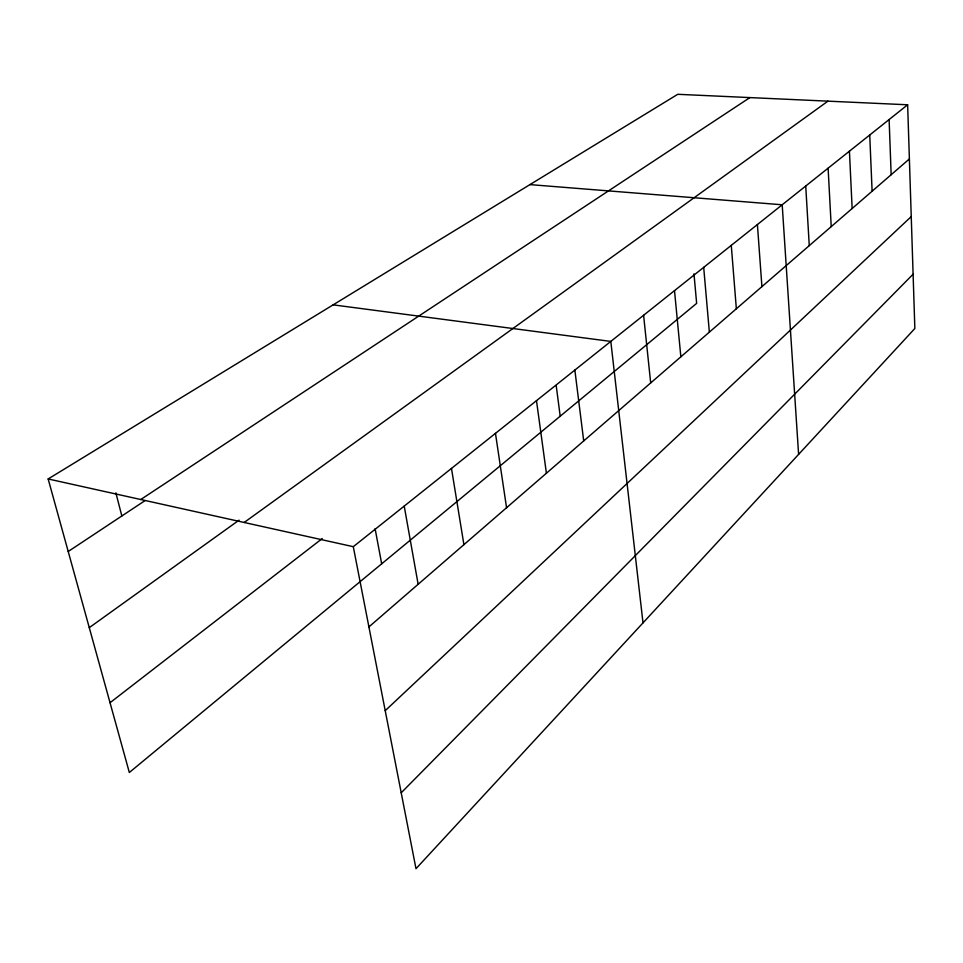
<?xml version="1.0" encoding="UTF-8"?>
<svg xmlns="http://www.w3.org/2000/svg" width="963" height="963" viewBox="0 0 963 963"><rect width="100%" height="100%" fill="white"/><g stroke="black" fill="none" stroke-linecap="round" stroke-linejoin="round"><path stroke-width="1.44" d="M401.21 792.79L913.105 274.202M385.224 710.67L911.239 216.579M368.913 626.913L909.385 158.943M353.289 546.695L907.64 104.786L914.85 328.503L415.992 868.698L353.289 546.695L48.15 478.96L129.331 772.495L696.646 303.369L693.974 273.817M110.035 702.725L322.244 538.546M244.169 522.476L827.951 101.151M89.27 627.659L239.041 520.164M68.217 551.498L145.124 500.555M140.767 499.52L749.888 97.588M48.15 478.96L677.759 94.302L907.64 104.786M529.927 184.607L782.197 204.782L798.604 454.392M333.138 304.85L610.807 341.42L643.007 622.88M115.861 492.839L121.844 515.975M375.101 528.699L381.685 563.812M404.219 506.105L418.147 584.288M451.478 468.427L463.913 544.661M495.464 433.362L506.562 507.73M536.487 400.656L546.406 473.23M556.181 385.405L560.201 416.197M574.851 370.069L583.71 440.922M643.597 315.274L650.687 382.937M674.509 290.633L680.853 356.816M703.688 267.365L709.358 332.139M731.278 245.372L736.346 308.774M757.412 224.548L761.914 286.625M805.73 186.028L809.269 245.625M828.108 168.176L831.225 226.618M849.426 151.191L852.147 208.502M869.733 135.001L872.105 191.216M889.114 119.544L891.16 174.712"/></g></svg>
